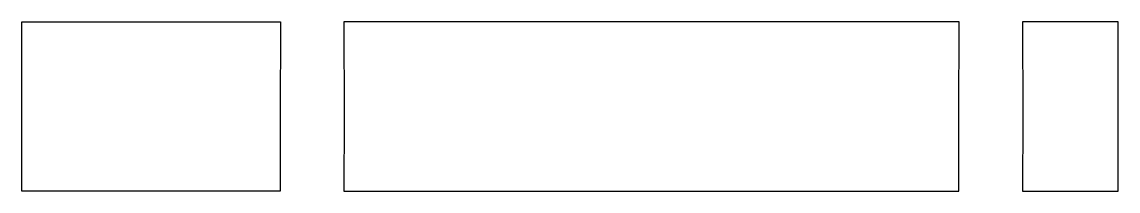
# Model space of a CAD drawing. Header units: metres. Extents: x -18.5 to 13.8, y -1.1 to 46.5.
# Drawn here: x -18.55 to 13.75, y 41.5 to 46.5 of the extents above.
import ezdxf

# ---------------------------------------------------------------- set-up
doc = ezdxf.new("R2010")
doc.units = ezdxf.units.M

msp = doc.modelspace()

# ---------------------------------------------------------------- linework, layer by layer
for p, q in [((-18.55, 46.277), (-18.55, 46.5)), ((-18.55, 46.5), (-17.417, 46.5)), ((-18.55, 45.981), (-18.55, 46.277)), ((-17.417, 46.5), (-11.969, 46.5)), ((-11.969, 46.5), (-11.754, 46.5)), ((-11.754, 46.5), (-11.448, 46.5)), ((-11.448, 46.5), (-11.064, 46.5)), ((-11.064, 46.5), (-10.934, 46.5)), ((-10.934, 46.5), (-10.945, 43.684)), ((-10.934, 46.5), (-10.934, 46.5)), ((-9.028, 46.5), (-9.066, 46.5)), ((-9.066, 46.5), (-9.055, 43.684)), ((-8.785, 46.5), (-9.028, 46.5)), ((9.013, 46.5), (-8.785, 46.5)), ((9.066, 46.5), (9.013, 46.5)), ((9.055, 43.684), (9.066, 46.5)), ((11.049, 46.5), (10.934, 46.5)), ((10.934, 46.5), (10.945, 43.684)), ((11.372, 46.5), (11.049, 46.5)), ((11.611, 46.5), (11.372, 46.5)), ((11.372, 46.5), (11.372, 46.5)), ((13.75, 46.5), (11.611, 46.5)), ((13.75, 42.118), (13.75, 46.5)), ((-18.55, 45.953), (-18.55, 45.981)), ((-18.55, 45.897), (-18.55, 45.953)), ((-18.55, 45.812), (-18.55, 45.897)), ((-18.55, 45.704), (-18.55, 45.812)), ((-18.55, 42.118), (-18.55, 45.704)), ((-10.945, 43.684), (-10.938, 41.5)), ((-9.055, 43.684), (-9.062, 41.5)), ((9.062, 41.5), (9.055, 43.684)), ((10.945, 43.684), (10.938, 41.5)), ((-18.55, 41.562), (-18.55, 42.118)), ((13.75, 41.5), (13.75, 42.118)), ((-18.55, 41.5), (-18.55, 41.562)), ((-16.42, 41.5), (-18.55, 41.5)), ((-16.041, 41.5), (-16.42, 41.5)), ((-15.432, 41.5), (-16.041, 41.5)), ((-14.449, 41.5), (-15.432, 41.5)), ((-12.843, 41.5), (-14.449, 41.5)), ((-10.938, 41.5), (-12.843, 41.5)), ((-9.062, 41.5), (-8.628, 41.5)), ((-8.628, 41.5), (-5.024, 41.5)), ((-5.024, 41.5), (8.628, 41.5)), ((8.628, 41.5), (9.062, 41.5)), ((9.062, 41.5), (9.062, 41.5)), ((10.938, 41.5), (11.748, 41.5)), ((11.748, 41.5), (12.386, 41.5)), ((12.386, 41.5), (12.747, 41.5)), ((12.747, 41.5), (12.949, 41.5)), ((12.949, 41.5), (13.055, 41.5)), ((13.055, 41.5), (13.75, 41.5))]:
    msp.add_line(p, q)

doc.saveas('drawing.dxf')
